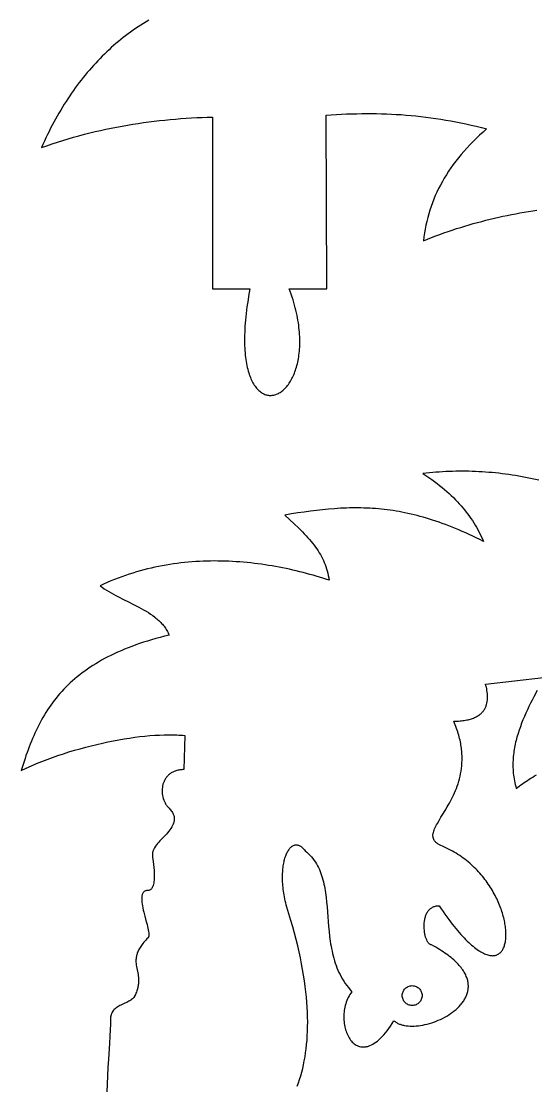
# Model space of a CAD drawing. Extents: x 2 to 372, y 3 to 246.
# Drawn here: x 194.9 to 223.4, y 63.1 to 122.2 of the extents above; entities that cross this region are included whole.
import ezdxf

# ---------------------------------------------------------------- set-up
doc = ezdxf.new("R2010")
doc.units = 0
doc.layers.add('Default_Layer', color=1, linetype='CONTINUOUS')
doc.layers.add('Vetor', color=1, linetype='CONTINUOUS')

msp = doc.modelspace()

# ---------------------------------------------------------------- linework, layer by layer
at = {"layer": 'Default_Layer'}
msp.add_lwpolyline([(217.123, 68.114), (217.12, 68.058), (217.112, 68.003), (217.098, 67.951), (217.08, 67.9), (217.057, 67.852), (217.029, 67.807), (216.998, 67.764), (216.962, 67.725), (216.923, 67.69), (216.881, 67.658), (216.835, 67.63), (216.787, 67.607), (216.737, 67.589), (216.684, 67.575), (216.629, 67.567), (216.573, 67.564), (216.517, 67.567), (216.462, 67.575), (216.41, 67.589), (216.359, 67.607), (216.311, 67.63), (216.266, 67.658), (216.223, 67.69), (216.184, 67.725), (216.149, 67.764), (216.117, 67.807), (216.089, 67.852), (216.066, 67.9), (216.048, 67.951), (216.034, 68.003), (216.026, 68.058), (216.023, 68.114), (216.026, 68.17), (216.034, 68.225), (216.048, 68.278), (216.066, 68.328), (216.089, 68.376), (216.117, 68.422), (216.149, 68.464), (216.184, 68.503), (216.223, 68.538), (216.266, 68.57), (216.311, 68.598), (216.359, 68.621), (216.41, 68.639), (216.462, 68.653), (216.517, 68.661), (216.573, 68.664), (216.629, 68.661), (216.684, 68.653), (216.737, 68.639), (216.787, 68.621), (216.835, 68.598), (216.881, 68.57), (216.923, 68.538), (216.962, 68.503), (216.998, 68.464), (217.029, 68.422), (217.057, 68.376), (217.08, 68.328), (217.098, 68.278), (217.112, 68.225), (217.12, 68.17), (217.123, 68.114)], close=True, dxfattribs=at)
at = {"layer": 'Vetor'}
for points in [[(201.938, 122.306), (201.79, 122.217), (201.644, 122.126), (201.499, 122.034), (201.355, 121.939), (201.212, 121.843), (201.071, 121.745), (200.932, 121.645), (200.793, 121.543), (200.656, 121.439), (200.52, 121.334), (200.386, 121.227), (200.253, 121.118), (200.121, 121.007), (199.99, 120.894), (199.861, 120.779), (199.733, 120.663), (199.606, 120.545), (199.481, 120.424), (199.357, 120.302), (199.234, 120.178), (199.113, 120.053), (198.993, 119.925), (198.874, 119.796), (198.756, 119.664), (198.64, 119.531), (198.525, 119.396), (198.411, 119.259), (198.299, 119.121), (198.188, 118.98), (198.078, 118.838), (197.969, 118.693), (197.862, 118.547), (197.756, 118.399), (197.651, 118.249), (197.548, 118.097), (197.445, 117.943), (197.344, 117.787), (197.245, 117.63), (197.146, 117.47), (197.049, 117.309), (196.953, 117.145), (196.858, 116.98), (196.764, 116.813), (196.672, 116.644), (196.581, 116.473), (196.491, 116.3), (196.403, 116.126), (196.315, 115.949), (196.229, 115.77), (196.144, 115.59), (196.061, 115.407), (195.978, 115.223), (196.275, 115.329), (196.573, 115.432), (196.871, 115.53), (197.169, 115.625), (197.467, 115.715), (197.766, 115.802), (198.065, 115.885), (198.364, 115.965), (198.663, 116.041), (198.962, 116.113), (199.261, 116.182), (199.56, 116.247), (199.859, 116.309), (200.158, 116.368), (200.457, 116.424), (200.756, 116.476), (201.055, 116.525), (201.353, 116.571), (201.651, 116.614), (201.949, 116.654), (202.246, 116.691), (202.543, 116.725), (202.839, 116.757), (203.135, 116.785), (203.431, 116.811), (203.726, 116.835), (204.02, 116.855), (204.314, 116.874), (204.607, 116.889), (204.899, 116.903), (205.191, 116.914), (205.482, 116.922), (205.482, 107.384), (207.563, 107.384), (207.524, 107.174), (207.488, 106.968), (207.454, 106.766), (207.424, 106.569), (207.396, 106.375), (207.371, 106.186), (207.349, 106), (207.329, 105.819), (207.312, 105.642), (207.298, 105.469), (207.286, 105.299), (207.276, 105.134), (207.269, 104.973), (207.264, 104.815), (207.262, 104.661), (207.261, 104.512), (207.263, 104.366), (207.267, 104.224), (207.274, 104.086), (207.282, 103.952), (207.292, 103.821), (207.304, 103.694), (207.319, 103.571), (207.335, 103.452), (207.352, 103.336), (207.372, 103.224), (207.393, 103.116), (207.416, 103.011), (207.441, 102.91), (207.467, 102.813), (207.495, 102.719), (207.524, 102.628), (207.555, 102.542), (207.586, 102.458), (207.62, 102.379), (207.654, 102.302), (207.69, 102.229), (207.727, 102.16), (207.765, 102.094), (207.804, 102.031), (207.845, 101.972), (207.886, 101.916), (207.928, 101.864), (207.971, 101.814), (208.015, 101.768), (208.059, 101.726), (208.105, 101.686), (208.151, 101.65), (208.197, 101.617), (208.245, 101.587), (208.293, 101.56), (208.341, 101.537), (208.39, 101.516), (208.439, 101.499), (208.488, 101.485), (208.538, 101.474), (208.588, 101.466), (208.639, 101.46), (208.689, 101.458), (208.74, 101.459), (208.79, 101.463), (208.841, 101.47), (208.891, 101.479), (208.942, 101.492), (208.992, 101.507), (209.042, 101.526), (209.092, 101.547), (209.142, 101.571), (209.191, 101.598), (209.24, 101.627), (209.288, 101.659), (209.336, 101.695), (209.384, 101.732), (209.431, 101.773), (209.477, 101.816), (209.522, 101.862), (209.567, 101.91), (209.611, 101.961), (209.655, 102.014), (209.697, 102.071), (209.738, 102.129), (209.779, 102.191), (209.818, 102.254), (209.857, 102.32), (209.894, 102.389), (209.93, 102.46), (209.965, 102.534), (209.999, 102.61), (210.031, 102.688), (210.062, 102.769), (210.091, 102.852), (210.12, 102.937), (210.146, 103.025), (210.171, 103.115), (210.195, 103.207), (210.216, 103.302), (210.236, 103.398), (210.255, 103.497), (210.271, 103.598), (210.286, 103.701), (210.299, 103.807), (210.31, 103.914), (210.318, 104.024), (210.325, 104.135), (210.33, 104.249), (210.332, 104.365), (210.333, 104.483), (210.331, 104.602), (210.327, 104.724), (210.32, 104.848), (210.311, 104.973), (210.3, 105.101), (210.286, 105.23), (210.27, 105.361), (210.251, 105.495), (210.23, 105.63), (210.205, 105.766), (210.178, 105.905), (210.149, 106.045), (210.116, 106.187), (210.081, 106.331), (210.042, 106.476), (210.001, 106.624), (209.957, 106.772), (209.909, 106.923), (209.859, 107.075), (209.805, 107.229), (209.748, 107.384), (211.829, 107.384), (211.795, 117.026), (212.082, 117.047), (212.367, 117.065), (212.651, 117.08), (212.933, 117.093), (213.214, 117.104), (213.493, 117.111), (213.771, 117.116), (214.047, 117.119), (214.323, 117.118), (214.598, 117.115), (214.873, 117.109), (215.146, 117.1), (215.42, 117.088), (215.693, 117.074), (215.966, 117.056), (216.239, 117.035), (216.511, 117.011), (216.785, 116.985), (217.058, 116.955), (217.332, 116.921), (217.607, 116.885), (217.882, 116.846), (218.159, 116.803), (218.436, 116.757), (218.715, 116.707), (218.995, 116.654), (219.276, 116.598), (219.559, 116.538), (219.843, 116.475), (220.13, 116.408), (220.418, 116.337), (220.709, 116.263), (220.511, 116.088), (220.319, 115.912), (220.133, 115.735), (219.954, 115.558), (219.78, 115.379), (219.612, 115.199), (219.45, 115.018), (219.294, 114.836), (219.143, 114.653), (218.999, 114.469), (218.86, 114.284), (218.727, 114.097), (218.599, 113.91), (218.477, 113.72), (218.36, 113.53), (218.25, 113.338), (218.144, 113.145), (218.044, 112.95), (217.95, 112.754), (217.86, 112.556), (217.777, 112.356), (217.698, 112.155), (217.625, 111.953), (217.557, 111.749), (217.494, 111.542), (217.436, 111.335), (217.383, 111.125), (217.336, 110.914), (217.293, 110.7), (217.255, 110.485), (217.223, 110.268), (217.195, 110.049), (217.423, 110.141), (217.651, 110.231), (217.88, 110.319), (218.11, 110.404), (218.34, 110.487), (218.572, 110.568), (218.803, 110.646), (219.036, 110.722), (219.269, 110.795), (219.502, 110.866), (219.736, 110.935), (219.97, 111.002), (220.205, 111.066), (220.44, 111.129), (220.675, 111.189), (220.91, 111.247), (221.146, 111.303), (221.382, 111.357), (221.618, 111.408), (221.854, 111.458), (222.09, 111.506), (222.326, 111.551), (222.563, 111.595), (222.799, 111.637), (223.035, 111.676), (223.27, 111.714), (223.506, 111.75)], [(223.605, 96.742), (223.422, 96.785), (223.238, 96.826), (223.055, 96.865), (222.871, 96.902), (222.686, 96.937), (222.502, 96.971), (222.318, 97.002), (222.133, 97.031), (221.948, 97.059), (221.763, 97.084), (221.578, 97.108), (221.393, 97.13), (221.208, 97.15), (221.023, 97.168), (220.838, 97.184), (220.653, 97.198), (220.468, 97.211), (220.283, 97.221), (220.098, 97.23), (219.913, 97.236), (219.729, 97.241), (219.544, 97.244), (219.36, 97.245), (219.176, 97.245), (218.992, 97.242), (218.809, 97.238), (218.625, 97.232), (218.442, 97.224), (218.259, 97.214), (218.077, 97.202), (217.895, 97.189), (217.713, 97.173), (217.532, 97.156), (217.351, 97.137), (217.17, 97.116), (217.338, 97.004), (217.5, 96.893), (217.657, 96.781), (217.81, 96.67), (217.957, 96.559), (218.1, 96.448), (218.238, 96.337), (218.372, 96.226), (218.501, 96.114), (218.626, 96.002), (218.747, 95.891), (218.864, 95.778), (218.977, 95.665), (219.086, 95.552), (219.192, 95.438), (219.293, 95.324), (219.392, 95.208), (219.487, 95.092), (219.579, 94.976), (219.668, 94.858), (219.754, 94.739), (219.837, 94.619), (219.917, 94.499), (219.995, 94.377), (220.07, 94.253), (220.143, 94.129), (220.213, 94.003), (220.282, 93.875), (220.348, 93.747), (220.412, 93.616), (220.475, 93.484), (220.536, 93.35), (220.334, 93.45), (220.135, 93.547), (219.937, 93.641), (219.742, 93.731), (219.549, 93.818), (219.357, 93.902), (219.168, 93.984), (218.98, 94.062), (218.794, 94.137), (218.61, 94.209), (218.428, 94.279), (218.247, 94.345), (218.067, 94.409), (217.889, 94.47), (217.712, 94.529), (217.537, 94.584), (217.363, 94.637), (217.19, 94.688), (217.018, 94.735), (216.847, 94.78), (216.678, 94.823), (216.509, 94.863), (216.341, 94.901), (216.174, 94.937), (216.008, 94.97), (215.843, 95), (215.678, 95.029), (215.514, 95.055), (215.35, 95.079), (215.187, 95.101), (215.025, 95.12), (214.862, 95.138), (214.7, 95.153), (214.538, 95.167), (214.377, 95.178), (214.215, 95.188), (214.054, 95.195), (213.893, 95.201), (213.731, 95.205), (213.57, 95.207), (213.408, 95.207), (213.246, 95.206), (213.084, 95.203), (212.921, 95.198), (212.758, 95.192), (212.594, 95.184), (212.266, 95.163), (211.934, 95.137), (211.6, 95.104), (211.262, 95.067), (210.919, 95.025), (210.573, 94.978), (210.221, 94.926), (209.864, 94.871), (209.5, 94.811), (209.767, 94.562), (210.018, 94.324), (210.253, 94.096), (210.365, 93.984), (210.473, 93.875), (210.576, 93.767), (210.677, 93.66), (210.773, 93.554), (210.865, 93.449), (210.954, 93.345), (211.039, 93.241), (211.121, 93.138), (211.198, 93.034), (211.272, 92.93), (211.343, 92.825), (211.41, 92.72), (211.473, 92.614), (211.533, 92.507), (211.589, 92.398), (211.641, 92.288), (211.691, 92.175), (211.736, 92.061), (211.779, 91.945), (211.818, 91.826), (211.853, 91.705), (211.885, 91.58), (211.914, 91.453), (211.94, 91.322), (211.962, 91.187), (211.786, 91.245), (211.608, 91.302), (211.429, 91.358), (211.248, 91.412), (211.066, 91.465), (210.883, 91.516), (210.698, 91.567), (210.513, 91.615), (210.326, 91.663), (210.138, 91.709), (209.949, 91.753), (209.759, 91.796), (209.567, 91.837), (209.375, 91.876), (209.182, 91.914), (208.988, 91.95), (208.793, 91.984), (208.597, 92.016), (208.401, 92.047), (208.203, 92.075), (208.005, 92.102), (207.806, 92.127), (207.606, 92.149), (207.406, 92.17), (207.205, 92.189), (207.003, 92.205), (206.801, 92.219), (206.599, 92.231), (206.395, 92.241), (206.192, 92.249), (205.988, 92.254), (205.783, 92.257), (205.579, 92.258), (205.373, 92.256), (205.168, 92.252), (204.962, 92.245), (204.757, 92.235), (204.55, 92.223), (204.344, 92.209), (204.138, 92.192), (203.931, 92.172), (203.725, 92.149), (203.518, 92.124), (203.312, 92.096), (203.105, 92.065), (202.899, 92.031), (202.693, 91.994), (202.487, 91.954), (202.281, 91.911), (202.075, 91.866), (201.869, 91.817), (201.664, 91.765), (201.459, 91.71), (201.255, 91.651), (201.051, 91.59), (200.847, 91.525), (200.643, 91.457), (200.441, 91.386), (200.238, 91.311), (200.037, 91.233), (199.835, 91.151), (199.635, 91.066), (199.435, 90.977), (199.236, 90.885), (199.349, 90.799), (199.466, 90.716), (199.589, 90.636), (199.715, 90.557), (199.845, 90.481), (199.978, 90.407), (200.114, 90.334), (200.252, 90.263), (200.533, 90.122), (200.817, 89.983), (201.102, 89.842), (201.243, 89.771), (201.383, 89.698), (201.521, 89.624), (201.656, 89.548), (201.789, 89.471), (201.919, 89.39), (202.046, 89.308), (202.168, 89.222), (202.286, 89.133), (202.343, 89.088), (202.398, 89.041), (202.453, 88.994), (202.506, 88.945), (202.557, 88.896), (202.607, 88.845), (202.656, 88.793), (202.703, 88.74), (202.748, 88.687), (202.791, 88.631), (202.833, 88.575), (202.872, 88.517), (202.91, 88.458), (202.946, 88.398), (202.98, 88.336), (203.011, 88.273), (203.041, 88.208), (203.068, 88.142), (202.819, 88.08), (202.575, 88.016), (202.335, 87.95), (202.101, 87.882), (201.872, 87.813), (201.648, 87.741), (201.429, 87.668), (201.214, 87.593), (201.005, 87.516), (200.8, 87.437), (200.599, 87.356), (200.403, 87.274), (200.212, 87.19), (200.025, 87.104), (199.842, 87.016), (199.664, 86.926), (199.49, 86.835), (199.32, 86.741), (199.154, 86.646), (198.993, 86.549), (198.835, 86.451), (198.681, 86.351), (198.531, 86.248), (198.385, 86.145), (198.242, 86.039), (198.103, 85.932), (197.968, 85.823), (197.836, 85.712), (197.707, 85.599), (197.582, 85.485), (197.46, 85.369), (197.342, 85.251), (197.226, 85.132), (197.114, 85.011), (197.005, 84.888), (196.898, 84.764), (196.795, 84.638), (196.694, 84.51), (196.597, 84.381), (196.501, 84.249), (196.409, 84.117), (196.319, 83.982), (196.232, 83.846), (196.147, 83.708), (196.064, 83.569), (195.984, 83.428), (195.906, 83.286), (195.83, 83.141), (195.757, 82.995), (195.685, 82.848), (195.615, 82.699), (195.548, 82.548), (195.482, 82.396), (195.418, 82.242), (195.355, 82.087), (195.294, 81.93), (195.235, 81.771), (195.178, 81.611), (195.121, 81.45), (195.067, 81.286), (195.013, 81.122), (194.961, 80.955), (194.91, 80.787), (194.86, 80.618), (195.137, 80.749), (195.419, 80.875), (195.707, 80.998), (195.999, 81.117), (196.295, 81.231), (196.595, 81.342), (196.897, 81.448), (197.202, 81.55), (197.509, 81.648), (197.818, 81.741), (198.127, 81.83), (198.437, 81.914), (198.747, 81.994), (199.056, 82.069), (199.364, 82.14), (199.671, 82.206), (199.975, 82.267), (200.277, 82.323), (200.575, 82.374), (200.87, 82.42), (201.161, 82.462), (201.447, 82.498), (201.728, 82.529), (202.003, 82.554), (202.272, 82.575), (202.535, 82.59), (202.79, 82.599), (203.037, 82.603), (203.277, 82.602), (203.507, 82.595), (203.619, 82.589), (203.728, 82.582), (203.835, 82.574), (203.94, 82.564), (203.891, 80.667), (203.83, 80.666), (203.771, 80.662), (203.714, 80.657), (203.658, 80.65), (203.604, 80.641), (203.552, 80.63), (203.501, 80.617), (203.451, 80.603), (203.404, 80.586), (203.357, 80.568), (203.313, 80.549), (203.27, 80.527), (203.228, 80.505), (203.189, 80.481), (203.15, 80.455), (203.113, 80.428), (203.078, 80.4), (203.045, 80.37), (203.012, 80.339), (202.982, 80.307), (202.953, 80.274), (202.925, 80.24), (202.899, 80.205), (202.875, 80.169), (202.851, 80.132), (202.83, 80.094), (202.81, 80.055), (202.791, 80.016), (202.774, 79.976), (202.759, 79.935), (202.744, 79.894), (202.732, 79.852), (202.721, 79.809), (202.711, 79.767), (202.696, 79.68), (202.686, 79.592), (202.682, 79.503), (202.684, 79.414), (202.692, 79.324), (202.705, 79.236), (202.723, 79.148), (202.748, 79.062), (202.777, 78.977), (202.812, 78.894), (202.852, 78.814), (202.874, 78.775), (202.898, 78.737), (202.922, 78.699), (202.948, 78.663), (202.976, 78.627), (203.004, 78.592), (203.034, 78.559), (203.066, 78.526), (203.111, 78.479), (203.153, 78.431), (203.19, 78.385), (203.223, 78.338), (203.253, 78.292), (203.278, 78.246), (203.3, 78.201), (203.319, 78.156), (203.334, 78.112), (203.345, 78.067), (203.354, 78.023), (203.359, 77.98), (203.361, 77.937), (203.361, 77.894), (203.358, 77.851), (203.352, 77.809), (203.343, 77.767), (203.332, 77.725), (203.319, 77.683), (203.303, 77.642), (203.286, 77.601), (203.266, 77.56), (203.245, 77.52), (203.222, 77.48), (203.171, 77.4), (203.114, 77.32), (203.052, 77.242), (202.987, 77.164), (202.918, 77.087), (202.848, 77.01), (202.704, 76.858), (202.562, 76.707), (202.495, 76.631), (202.431, 76.556), (202.37, 76.481), (202.316, 76.406), (202.267, 76.33), (202.245, 76.292), (202.224, 76.254), (202.206, 76.216), (202.19, 76.178), (202.176, 76.14), (202.165, 76.102), (202.155, 76.064), (202.149, 76.025), (202.144, 75.987), (202.143, 75.948), (202.147, 75.894), (202.156, 75.806), (202.187, 75.554), (202.204, 75.399), (202.22, 75.232), (202.233, 75.056), (202.237, 74.967), (202.24, 74.878), (202.242, 74.789), (202.241, 74.702), (202.238, 74.616), (202.233, 74.533), (202.225, 74.453), (202.215, 74.377), (202.201, 74.305), (202.184, 74.238), (202.163, 74.176), (202.152, 74.148), (202.139, 74.121), (202.125, 74.096), (202.111, 74.072), (202.095, 74.051), (202.078, 74.031), (202.06, 74.014), (202.041, 73.998), (202.021, 73.985), (201.999, 73.974), (201.976, 73.965), (201.952, 73.959), (201.927, 73.955), (201.9, 73.954), (201.859, 73.952), (201.82, 73.947), (201.784, 73.939), (201.752, 73.927), (201.721, 73.913), (201.694, 73.896), (201.67, 73.876), (201.647, 73.853), (201.628, 73.827), (201.61, 73.799), (201.595, 73.769), (201.583, 73.736), (201.572, 73.701), (201.563, 73.664), (201.557, 73.625), (201.552, 73.584), (201.549, 73.541), (201.548, 73.497), (201.548, 73.451), (201.55, 73.403), (201.558, 73.304), (201.572, 73.199), (201.59, 73.091), (201.611, 72.979), (201.636, 72.865), (201.664, 72.75), (201.723, 72.516), (201.785, 72.286), (201.844, 72.065), (201.87, 71.96), (201.894, 71.86), (201.914, 71.766), (201.929, 71.678), (201.941, 71.597), (201.946, 71.523), (201.947, 71.49), (201.946, 71.459), (201.943, 71.43), (201.938, 71.404), (201.932, 71.381), (201.923, 71.36), (201.913, 71.342), (201.9, 71.327), (201.836, 71.261), (201.776, 71.197), (201.72, 71.135), (201.668, 71.074), (201.619, 71.014), (201.573, 70.955), (201.531, 70.898), (201.493, 70.842), (201.457, 70.787), (201.425, 70.732), (201.395, 70.679), (201.368, 70.627), (201.345, 70.576), (201.323, 70.526), (201.304, 70.477), (201.288, 70.428), (201.274, 70.38), (201.262, 70.333), (201.252, 70.287), (201.244, 70.241), (201.238, 70.196), (201.234, 70.151), (201.231, 70.107), (201.23, 70.063), (201.232, 69.976), (201.239, 69.891), (201.249, 69.806), (201.263, 69.721), (201.296, 69.552), (201.33, 69.38), (201.345, 69.292), (201.358, 69.202), (201.369, 69.109), (201.375, 69.015), (201.376, 68.917), (201.374, 68.866), (201.371, 68.815), (201.366, 68.763), (201.36, 68.71), (201.351, 68.656), (201.341, 68.601), (201.328, 68.545), (201.313, 68.488), (201.296, 68.429), (201.277, 68.369), (201.255, 68.308), (201.23, 68.245), (201.202, 68.182), (201.172, 68.116), (201.158, 68.089), (201.142, 68.064), (201.109, 68.015), (201.071, 67.971), (201.03, 67.93), (200.986, 67.892), (200.938, 67.857), (200.889, 67.824), (200.837, 67.794), (200.783, 67.765), (200.728, 67.737), (200.614, 67.685), (200.498, 67.634), (200.383, 67.581), (200.327, 67.553), (200.271, 67.524), (200.218, 67.492), (200.166, 67.459), (200.116, 67.423), (200.069, 67.384), (200.025, 67.341), (199.984, 67.295), (199.946, 67.245), (199.913, 67.191), (199.898, 67.162), (199.884, 67.132), (199.871, 67.101), (199.859, 67.068), (199.848, 67.034), (199.839, 66.999), (199.831, 66.962), (199.824, 66.923), (199.819, 66.883), (199.815, 66.842), (199.813, 66.799), (199.812, 66.754), (199.811, 66.644), (199.808, 66.517), (199.796, 66.215), (199.778, 65.858), (199.756, 65.458), (199.703, 64.573), (199.675, 64.11), (199.649, 63.649), (199.627, 63.199), (199.608, 62.772)], [(210.192, 63.077), (210.26, 63.263), (210.323, 63.454), (210.383, 63.65), (210.439, 63.85), (210.491, 64.056), (210.539, 64.266), (210.582, 64.481), (210.621, 64.701), (210.656, 64.926), (210.687, 65.157), (210.712, 65.392), (210.733, 65.632), (210.75, 65.878), (210.761, 66.129), (210.768, 66.384), (210.769, 66.646), (210.766, 66.912), (210.757, 67.184), (210.743, 67.461), (210.724, 67.744), (210.699, 68.032), (210.669, 68.326), (210.633, 68.625), (210.591, 68.93), (210.543, 69.24), (210.49, 69.556), (210.431, 69.878), (210.365, 70.205), (210.293, 70.538), (210.215, 70.877), (210.131, 71.222), (210.041, 71.572), (209.943, 71.929), (209.84, 72.291), (209.729, 72.659), (209.612, 73.034), (209.581, 73.148), (209.552, 73.262), (209.526, 73.374), (209.502, 73.486), (209.48, 73.596), (209.46, 73.704), (209.443, 73.812), (209.427, 73.918), (209.414, 74.023), (209.402, 74.126), (209.392, 74.228), (209.385, 74.328), (209.379, 74.426), (209.375, 74.523), (209.373, 74.619), (209.372, 74.712), (209.373, 74.804), (209.376, 74.893), (209.381, 74.981), (209.387, 75.067), (209.395, 75.151), (209.404, 75.233), (209.414, 75.313), (209.426, 75.39), (209.44, 75.466), (209.455, 75.539), (209.471, 75.61), (209.488, 75.678), (209.507, 75.744), (209.527, 75.808), (209.548, 75.869), (209.57, 75.927), (209.593, 75.983), (209.618, 76.037), (209.643, 76.087), (209.669, 76.135), (209.696, 76.18), (209.724, 76.222), (209.753, 76.261), (209.783, 76.298), (209.813, 76.331), (209.844, 76.361), (209.876, 76.389), (209.909, 76.413), (209.942, 76.433), (209.976, 76.451), (210.01, 76.465), (210.045, 76.476), (210.08, 76.484), (210.115, 76.488), (210.151, 76.489), (210.188, 76.486), (210.224, 76.479), (210.261, 76.469), (210.298, 76.455), (210.335, 76.437), (210.373, 76.416), (210.41, 76.391), (210.448, 76.362), (210.485, 76.329), (210.523, 76.292), (210.56, 76.25), (210.598, 76.205), (210.635, 76.156), (210.73, 76.075), (210.82, 75.991), (210.905, 75.904), (210.985, 75.814), (211.06, 75.722), (211.13, 75.627), (211.196, 75.529), (211.257, 75.429), (211.314, 75.327), (211.367, 75.222), (211.417, 75.115), (211.463, 75.006), (211.505, 74.895), (211.544, 74.782), (211.58, 74.667), (211.613, 74.551), (211.643, 74.432), (211.671, 74.312), (211.696, 74.19), (211.719, 74.067), (211.74, 73.942), (211.759, 73.816), (211.777, 73.689), (211.793, 73.56), (211.821, 73.3), (211.846, 73.035), (211.867, 72.768), (211.888, 72.497), (211.909, 72.225), (211.932, 71.952), (211.958, 71.677), (211.988, 71.403), (212.006, 71.266), (212.025, 71.129), (212.046, 70.992), (212.069, 70.856), (212.094, 70.72), (212.122, 70.585), (212.152, 70.45), (212.185, 70.316), (212.22, 70.183), (212.259, 70.051), (212.301, 69.919), (212.347, 69.789), (212.396, 69.659), (212.449, 69.531), (212.506, 69.404), (212.567, 69.278), (212.632, 69.153), (212.702, 69.03), (212.777, 68.909), (212.856, 68.789), (212.941, 68.671), (213.03, 68.554), (213.126, 68.44), (213.226, 68.327), (213.17, 68.251), (213.118, 68.172), (213.07, 68.092), (213.026, 68.009), (212.985, 67.924), (212.948, 67.837), (212.915, 67.749), (212.886, 67.66), (212.86, 67.569), (212.838, 67.478), (212.82, 67.386), (212.804, 67.293), (212.793, 67.201), (212.784, 67.108), (212.779, 67.015), (212.777, 66.922), (212.779, 66.83), (212.783, 66.739), (212.791, 66.648), (212.801, 66.559), (212.815, 66.471), (212.832, 66.384), (212.852, 66.299), (212.874, 66.216), (212.899, 66.135), (212.928, 66.057), (212.958, 65.981), (212.992, 65.907), (213.028, 65.836), (213.067, 65.769), (213.108, 65.704), (213.152, 65.644), (213.198, 65.586), (213.246, 65.533), (213.297, 65.484), (213.35, 65.439), (213.406, 65.399), (213.463, 65.363), (213.523, 65.332), (213.585, 65.306), (213.649, 65.285), (213.714, 65.27), (213.782, 65.26), (213.817, 65.258), (213.852, 65.257), (213.887, 65.257), (213.923, 65.259), (213.96, 65.263), (213.996, 65.268), (214.034, 65.275), (214.071, 65.283), (214.109, 65.293), (214.148, 65.305), (214.187, 65.318), (214.226, 65.333), (214.306, 65.369), (214.388, 65.412), (214.471, 65.462), (214.555, 65.52), (214.641, 65.586), (214.728, 65.66), (214.816, 65.742), (214.906, 65.832), (214.997, 65.931), (215.089, 66.039), (215.182, 66.156), (215.276, 66.282), (215.371, 66.418), (215.467, 66.563), (215.564, 66.718), (215.596, 66.69), (215.629, 66.664), (215.664, 66.639), (215.701, 66.615), (215.739, 66.592), (215.778, 66.571), (215.819, 66.552), (215.861, 66.533), (215.905, 66.516), (215.949, 66.501), (215.995, 66.487), (216.043, 66.474), (216.091, 66.462), (216.14, 66.452), (216.242, 66.435), (216.347, 66.423), (216.456, 66.416), (216.569, 66.414), (216.683, 66.417), (216.801, 66.425), (216.92, 66.437), (217.041, 66.453), (217.163, 66.475), (217.286, 66.5), (217.41, 66.53), (217.534, 66.563), (217.658, 66.601), (217.782, 66.643), (217.904, 66.689), (218.026, 66.738), (218.146, 66.792), (218.264, 66.848), (218.38, 66.909), (218.494, 66.973), (218.604, 67.04), (218.712, 67.11), (218.815, 67.184), (218.915, 67.26), (219.01, 67.34), (219.101, 67.423), (219.186, 67.508), (219.267, 67.596), (219.305, 67.641), (219.341, 67.687), (219.376, 67.733), (219.409, 67.78), (219.441, 67.827), (219.471, 67.875), (219.5, 67.924), (219.526, 67.973), (219.551, 68.023), (219.574, 68.074), (219.595, 68.125), (219.615, 68.176), (219.632, 68.228), (219.647, 68.28), (219.66, 68.334), (219.672, 68.387), (219.681, 68.441), (219.687, 68.495), (219.692, 68.55), (219.694, 68.606), (219.694, 68.661), (219.692, 68.718), (219.687, 68.774), (219.679, 68.831), (219.67, 68.888), (219.657, 68.946), (219.642, 69.004), (219.625, 69.063), (219.605, 69.122), (219.582, 69.181), (219.556, 69.24), (219.528, 69.3), (219.496, 69.36), (219.462, 69.42), (219.425, 69.481), (219.385, 69.542), (219.341, 69.603), (219.295, 69.664), (219.246, 69.726), (219.193, 69.788), (219.137, 69.85), (219.078, 69.912), (219.016, 69.974), (218.95, 70.037), (218.881, 70.099), (218.809, 70.162), (218.733, 70.225), (218.653, 70.288), (218.57, 70.352), (218.484, 70.415), (218.394, 70.478), (218.3, 70.542), (218.202, 70.605), (218.101, 70.669), (217.995, 70.733), (217.886, 70.797), (217.773, 70.86), (217.656, 70.924), (217.633, 70.927), (217.611, 70.933), (217.589, 70.942), (217.568, 70.954), (217.546, 70.969), (217.526, 70.986), (217.506, 71.006), (217.486, 71.028), (217.467, 71.053), (217.448, 71.08), (217.43, 71.109), (217.413, 71.14), (217.38, 71.208), (217.35, 71.283), (217.323, 71.364), (217.3, 71.451), (217.28, 71.542), (217.264, 71.637), (217.251, 71.734), (217.243, 71.835), (217.24, 71.936), (217.24, 72.038), (217.246, 72.14), (217.257, 72.241), (217.273, 72.34), (217.284, 72.388), (217.295, 72.436), (217.308, 72.483), (217.323, 72.529), (217.339, 72.574), (217.356, 72.618), (217.375, 72.661), (217.396, 72.702), (217.418, 72.742), (217.442, 72.78), (217.468, 72.817), (217.495, 72.852), (217.524, 72.885), (217.555, 72.916), (217.588, 72.945), (217.622, 72.971), (217.658, 72.996), (217.696, 73.018), (217.736, 73.038), (217.778, 73.055), (217.822, 73.07), (217.868, 73.082), (217.916, 73.091), (217.965, 73.097), (218.017, 73.1), (218.071, 73.099), (218.18, 72.938), (218.288, 72.782), (218.394, 72.631), (218.499, 72.486), (218.602, 72.347), (218.703, 72.212), (218.803, 72.083), (218.901, 71.959), (218.998, 71.84), (219.093, 71.726), (219.186, 71.617), (219.278, 71.513), (219.368, 71.414), (219.457, 71.319), (219.544, 71.23), (219.63, 71.145), (219.713, 71.064), (219.796, 70.989), (219.876, 70.917), (219.955, 70.85), (220.033, 70.788), (220.109, 70.73), (220.183, 70.676), (220.255, 70.626), (220.326, 70.58), (220.395, 70.538), (220.463, 70.501), (220.529, 70.467), (220.593, 70.437), (220.656, 70.411), (220.717, 70.389), (220.776, 70.37), (220.834, 70.355), (220.89, 70.344), (220.945, 70.336), (220.997, 70.331), (221.048, 70.33), (221.098, 70.333), (221.145, 70.338), (221.191, 70.347), (221.236, 70.359), (221.278, 70.373), (221.319, 70.391), (221.358, 70.412), (221.396, 70.436), (221.432, 70.462), (221.466, 70.492), (221.498, 70.524), (221.529, 70.558), (221.558, 70.596), (221.585, 70.636), (221.611, 70.678), (221.634, 70.722), (221.656, 70.769), (221.677, 70.819), (221.695, 70.87), (221.712, 70.924), (221.727, 70.979), (221.741, 71.037), (221.752, 71.097), (221.762, 71.158), (221.77, 71.222), (221.777, 71.287), (221.781, 71.354), (221.784, 71.423), (221.785, 71.493), (221.784, 71.565), (221.782, 71.638), (221.777, 71.713), (221.771, 71.789), (221.763, 71.866), (221.754, 71.944), (221.742, 72.024), (221.729, 72.105), (221.714, 72.187), (221.697, 72.269), (221.678, 72.353), (221.658, 72.438), (221.636, 72.523), (221.612, 72.609), (221.586, 72.696), (221.558, 72.784), (221.528, 72.872), (221.497, 72.96), (221.464, 73.049), (221.428, 73.138), (221.392, 73.228), (221.353, 73.318), (221.312, 73.408), (221.27, 73.498), (221.225, 73.588), (221.179, 73.678), (221.131, 73.769), (221.081, 73.859), (221.029, 73.948), (220.976, 74.038), (220.92, 74.127), (220.863, 74.216), (220.804, 74.305), (220.742, 74.393), (220.679, 74.48), (220.614, 74.567), (220.548, 74.653), (220.479, 74.739), (220.408, 74.823), (220.336, 74.907), (220.261, 74.99), (220.185, 75.072), (220.107, 75.153), (220.026, 75.233), (219.944, 75.311), (219.86, 75.389), (219.774, 75.465), (219.686, 75.539), (219.596, 75.613), (219.505, 75.684), (219.411, 75.755), (219.315, 75.823), (219.218, 75.89), (219.118, 75.956), (219.017, 76.019), (218.913, 76.081), (218.808, 76.141), (218.7, 76.199), (218.591, 76.254), (218.48, 76.308), (218.366, 76.36), (218.251, 76.409), (218.162, 76.449), (218.083, 76.49), (218.012, 76.532), (217.98, 76.554), (217.95, 76.577), (217.922, 76.599), (217.896, 76.622), (217.872, 76.646), (217.851, 76.67), (217.831, 76.694), (217.813, 76.719), (217.796, 76.744), (217.782, 76.77), (217.77, 76.796), (217.759, 76.823), (217.75, 76.85), (217.742, 76.877), (217.737, 76.905), (217.733, 76.934), (217.73, 76.962), (217.729, 76.992), (217.731, 77.052), (217.739, 77.114), (217.753, 77.178), (217.771, 77.243), (217.795, 77.311), (217.823, 77.381), (217.855, 77.453), (217.891, 77.527), (217.93, 77.603), (217.973, 77.682), (218.068, 77.845), (218.173, 78.018), (218.284, 78.199), (218.401, 78.391), (218.521, 78.592), (218.581, 78.696), (218.641, 78.803), (218.701, 78.912), (218.759, 79.024), (218.817, 79.139), (218.873, 79.257), (218.927, 79.377), (218.98, 79.499), (219.03, 79.625), (219.078, 79.753), (219.122, 79.885), (219.164, 80.019), (219.202, 80.156), (219.237, 80.296), (219.267, 80.439), (219.293, 80.584), (219.314, 80.733), (219.331, 80.885), (219.342, 81.04), (219.348, 81.199), (219.349, 81.279), (219.348, 81.36), (219.346, 81.442), (219.342, 81.524), (219.336, 81.608), (219.329, 81.692), (219.321, 81.777), (219.31, 81.863), (219.298, 81.95), (219.284, 82.037), (219.268, 82.126), (219.25, 82.215), (219.231, 82.305), (219.209, 82.396), (219.186, 82.487), (219.16, 82.58), (219.133, 82.673), (219.103, 82.768), (219.072, 82.863), (219.038, 82.959), (219.002, 83.056), (218.963, 83.153), (218.923, 83.252), (218.88, 83.352), (218.972, 83.354), (219.062, 83.358), (219.149, 83.363), (219.233, 83.37), (219.314, 83.379), (219.392, 83.388), (219.468, 83.4), (219.541, 83.412), (219.611, 83.426), (219.679, 83.441), (219.745, 83.457), (219.808, 83.475), (219.868, 83.494), (219.926, 83.514), (219.982, 83.535), (220.036, 83.557), (220.087, 83.58), (220.136, 83.605), (220.182, 83.63), (220.227, 83.657), (220.269, 83.684), (220.31, 83.713), (220.348, 83.742), (220.384, 83.773), (220.419, 83.804), (220.451, 83.836), (220.482, 83.869), (220.51, 83.902), (220.537, 83.937), (220.563, 83.972), (220.586, 84.008), (220.608, 84.045), (220.628, 84.082), (220.646, 84.12), (220.663, 84.158), (220.679, 84.197), (220.693, 84.237), (220.705, 84.277), (220.726, 84.359), (220.741, 84.443), (220.752, 84.528), (220.758, 84.614), (220.759, 84.702), (220.757, 84.791), (220.75, 84.88), (220.741, 84.97), (220.728, 85.06), (220.713, 85.15), (220.695, 85.239), (220.675, 85.329), (220.653, 85.417), (223.873, 85.78)], [(223.511, 85.072), (223.327, 84.714), (223.237, 84.533), (223.147, 84.352), (223.059, 84.169), (222.972, 83.986), (222.888, 83.801), (222.807, 83.616), (222.728, 83.429), (222.654, 83.241), (222.583, 83.052), (222.516, 82.862), (222.454, 82.671), (222.397, 82.478), (222.345, 82.284), (222.322, 82.186), (222.3, 82.088), (222.279, 81.99), (222.26, 81.891), (222.243, 81.792), (222.228, 81.693), (222.214, 81.593), (222.202, 81.493), (222.192, 81.392), (222.184, 81.291), (222.177, 81.19), (222.173, 81.088), (222.171, 80.986), (222.171, 80.883), (222.173, 80.78), (222.177, 80.677), (222.184, 80.573), (222.193, 80.469), (222.204, 80.364), (222.218, 80.259), (222.234, 80.153), (222.253, 80.047), (222.274, 79.941), (222.298, 79.834), (222.324, 79.726), (222.353, 79.618), (222.436, 79.684), (222.521, 79.749), (222.608, 79.815), (222.697, 79.88), (222.788, 79.944), (222.881, 80.008), (222.977, 80.071), (223.074, 80.134), (223.173, 80.195), (223.274, 80.255), (223.376, 80.314), (223.481, 80.372)]]:
    msp.add_lwpolyline(points, dxfattribs=at)

doc.saveas('drawing.dxf')
